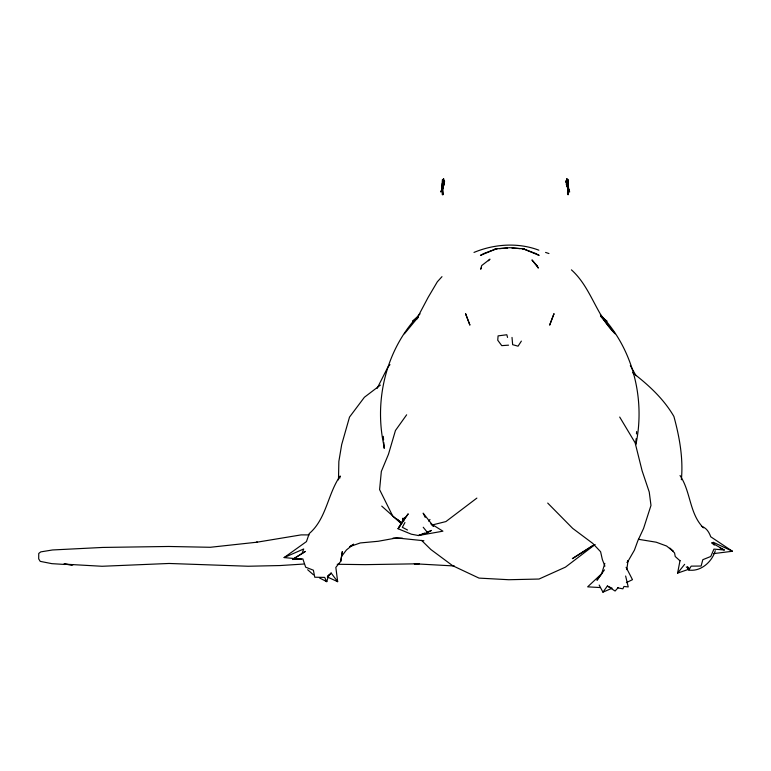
<?xml version="1.0" encoding="UTF-8"?>
<svg xmlns="http://www.w3.org/2000/svg" width="771" height="771" viewBox="0 0 771 771"><rect width="100%" height="100%" fill="white"/><g stroke="black" fill="none" stroke-linecap="round" stroke-linejoin="round"><path stroke-width="1.16" d="M338.488 479.861L338.855 461.453L341.678 444.607L349.523 417.072L364.394 397.267L380.392 385.095M681.371 479.726C683.366 458.302 679.511 437.051 673.893 416.446C663.658 398.819 648.671 385.086 632.683 372.75M567.523 193.608L567.986 179.431L568.699 190.591L566.878 178.843L568.073 190.601L568.16 183.459L568.073 194.812L568.333 187.498L567.581 193.704M635.728 443.547L636.094 438.747M636.461 433.948L636.634 431.548M635.873 444.588C645.568 398.848 632.933 348.482 600.349 314.674M626.794 569.653L628.047 560.613L627.064 562.56M340.743 561.307L342.353 551.554L340.743 561.307L335.838 567.398L337.669 581.681L327.318 576.959M339.799 478.136L340.165 475.986C327.579 494.144 326.519 518.767 309.21 533.609L306.453 541.599L284.123 557.568L301.567 559.245M688.888 569.22L677.593 573.113L680.051 560.459M441.744 191.102L444.539 180.944L440.848 192.037L444.231 183.816L442.14 190.129M604.454 569.875L596.976 580.226L601.65 573.749L604.83 563.389M337.669 581.681L331.135 573.036L328.215 576.525L326.808 581.681L324.678 577.402L314.761 577.228L313.392 570.193L305.663 567.186L302.839 558.888L292.527 559.476L302.039 553.53L303.726 548.962L284.123 557.568M715.276 550.667C712.173 561.741 700.772 571.937 688.821 570.048L687.491 566.762L688.995 568.266M481.229 268.096L480.67 269.252L481.702 265.552L489.97 259.162L488.38 260.781M377.125 388.401L387.784 367.295L389.972 364.644M418.296 317.199L416.725 318.924L428.165 297.327L437.35 281.781L441.976 276.664M404.939 522.536L402.346 527.297L407.502 530.005M404.486 517.418L398.096 528.742L411.348 534.197L418.441 535.537L442.94 531.18L430.931 523.74M627.353 562.416L634.417 550.147L637.81 540.828L643.583 528.424L650.984 505.41L649.24 492.014L642.098 470.763L635.121 442.776L619.701 417.053M688.821 570.048L691.163 566.136L701.118 566.039L702.815 559.688L710.756 556.489L713.946 549.106L724.248 549.993L711.71 542.745L714.062 544.933M420.05 313.855C386.84 347.605 373.935 398.482 383.698 444.588L384.218 448.346L383.756 442.352M521.369 341.11L518.064 346.179L512.648 344.676L512.011 337.428M428.801 521.235L429.967 519.461M406.645 414.808L395.456 430.497L388.478 454.235L381.337 471.438L379.592 489.614L392.834 516.281L401.257 522.825M602.941 592.157L607.355 586.037L612.135 588.215L602.941 592.157L599.173 585.035M341.543 556.402L346.449 549.954L353.638 544.181L349.687 546.658L360.259 542.948L378.204 541.271L396.602 537.936L423.886 540.75M677.593 573.113L684.648 564.343M416.725 318.924L418.239 317.103M404.399 333.804L418.152 317.189M618.284 587.492L615.094 591.029L607.355 586.037M601.65 573.749L587.637 586.856L600.464 587.569M327.685 576.226L331.135 573.036M327.646 576.294L329.342 574.732M417.111 317.421L412.591 321.295L416.311 318.25M595.135 544.49L565.451 567.138L539.016 579.04L508.802 579.725L479.003 578.105L452.635 565.683L430.864 549.521L421.573 540.394M476.873 498.095L445.908 521.572L432.464 524.926M592.62 545.617L572.361 558.647L594.374 544.808M302.039 553.53L305.364 551.438L292.527 559.476M424.927 532.983L418.441 535.537L427.635 532.722L431.403 530.429L427.086 532.135M626.37 582.625L632.48 579.667L626.091 567.302M473.992 252.425C494.288 243.964 518.131 242.316 538.852 250.19M713.609 553.607L732.45 551.265L710.746 536.789C709.118 532.221 706.39 527.692 701.437 526.294M497.256 248.792L494.982 248.956L509.785 247.674L524.598 248.956L522.314 248.792M499.541 248.628L507.511 248.04M508.561 345.167L501.748 345.639L497.748 340.233L498.085 335.886L506.817 334.749L507.559 337.428M419.424 563.774L365.194 564.642L337.187 564.266M418.595 563.736L414.287 563.755L454.302 565.972M309.065 534.901L301.095 534.891L256.367 542.302L257.36 542.158L210.261 547.285L168.627 546.475L102.688 547.439L52.553 549.964L40.767 551.882L38.743 553.453L38.695 558.879L40.208 561.355L51.879 563.659L65.043 564.468M393.008 538.119L402.52 538.225M303.716 564.044L280.018 565.548L248.156 566.242L169.051 563.466L102.042 566.271L63.877 564.112L71.915 564.902M512.069 248.04L520.039 248.628M64.485 564.17L72.744 564.95M638.417 539.295L656.217 542.206L666.616 546.032L673.343 551.419L669.816 548.142L674.558 552.942L675.232 556.498L679.974 560.787M617.504 587.81L622.872 588.822L623.961 586.461L628.23 586.933L625.638 576.024M545.579 252.425L548.942 253.543M720.075 548.065L724.248 549.993M732.45 551.265L713.281 542.264L714.457 544.818M319.637 578.019L326.808 581.681L325.092 580.168M686.248 566.974L688.744 568.757M401.595 522.786L397.026 519.24L401.604 523.297M601.399 316.736L606.989 321.295L600.657 315.869M431.259 524.473L433.591 526.448L423.144 513.149L425.226 517.389M307.658 569.721L313.479 574.838M381.732 506.104L401.392 523.682L396.4 518.97M547.709 503.068L572.67 528.376L592.697 543.353L600.599 551.737L602.353 559.553L604.907 566.174M571.427 269.85C591.174 287.535 596.176 315.522 615.181 333.804L600.657 316.274M703.46 527.836C689.341 513.823 690.922 491.725 680.041 475.534M630.331 365.521L636.056 375.737M423.221 527.248L427.635 532.722M403.753 521.138L402.529 518.285L403.233 520.319M568.015 189.078L566.261 183.816L569.644 192.037L565.953 180.944L567.948 189.329M568.131 188.847L565.953 180.944L568.815 190.302L567.649 183.421M567.263 181.137L566.878 178.843L568.063 189.223M383.303 436.347L383.572 439.952M442.506 179.431L442.429 194.812L442.159 187.498L443.046 194.735L442.342 183.459L442.419 190.601L443.614 178.843L441.687 190.302L444.539 180.944L442.303 190.379L443.614 178.843L441.793 190.591L442.506 179.431M553.626 314.655L549.656 325.14L554.021 313.633L553.626 314.655M405.305 517.63L398.096 528.742L408.225 513.823L405.305 517.63M483.706 253.572L480.439 255.403L496.823 248.628L483.706 253.572M535.874 253.572L522.748 248.628L539.141 255.403L535.874 253.572M537.156 265.831L531.951 259.923L538.351 268.096L537.156 265.831M465.954 314.655L465.559 313.633L469.915 325.14L465.954 314.655"/></g></svg>
